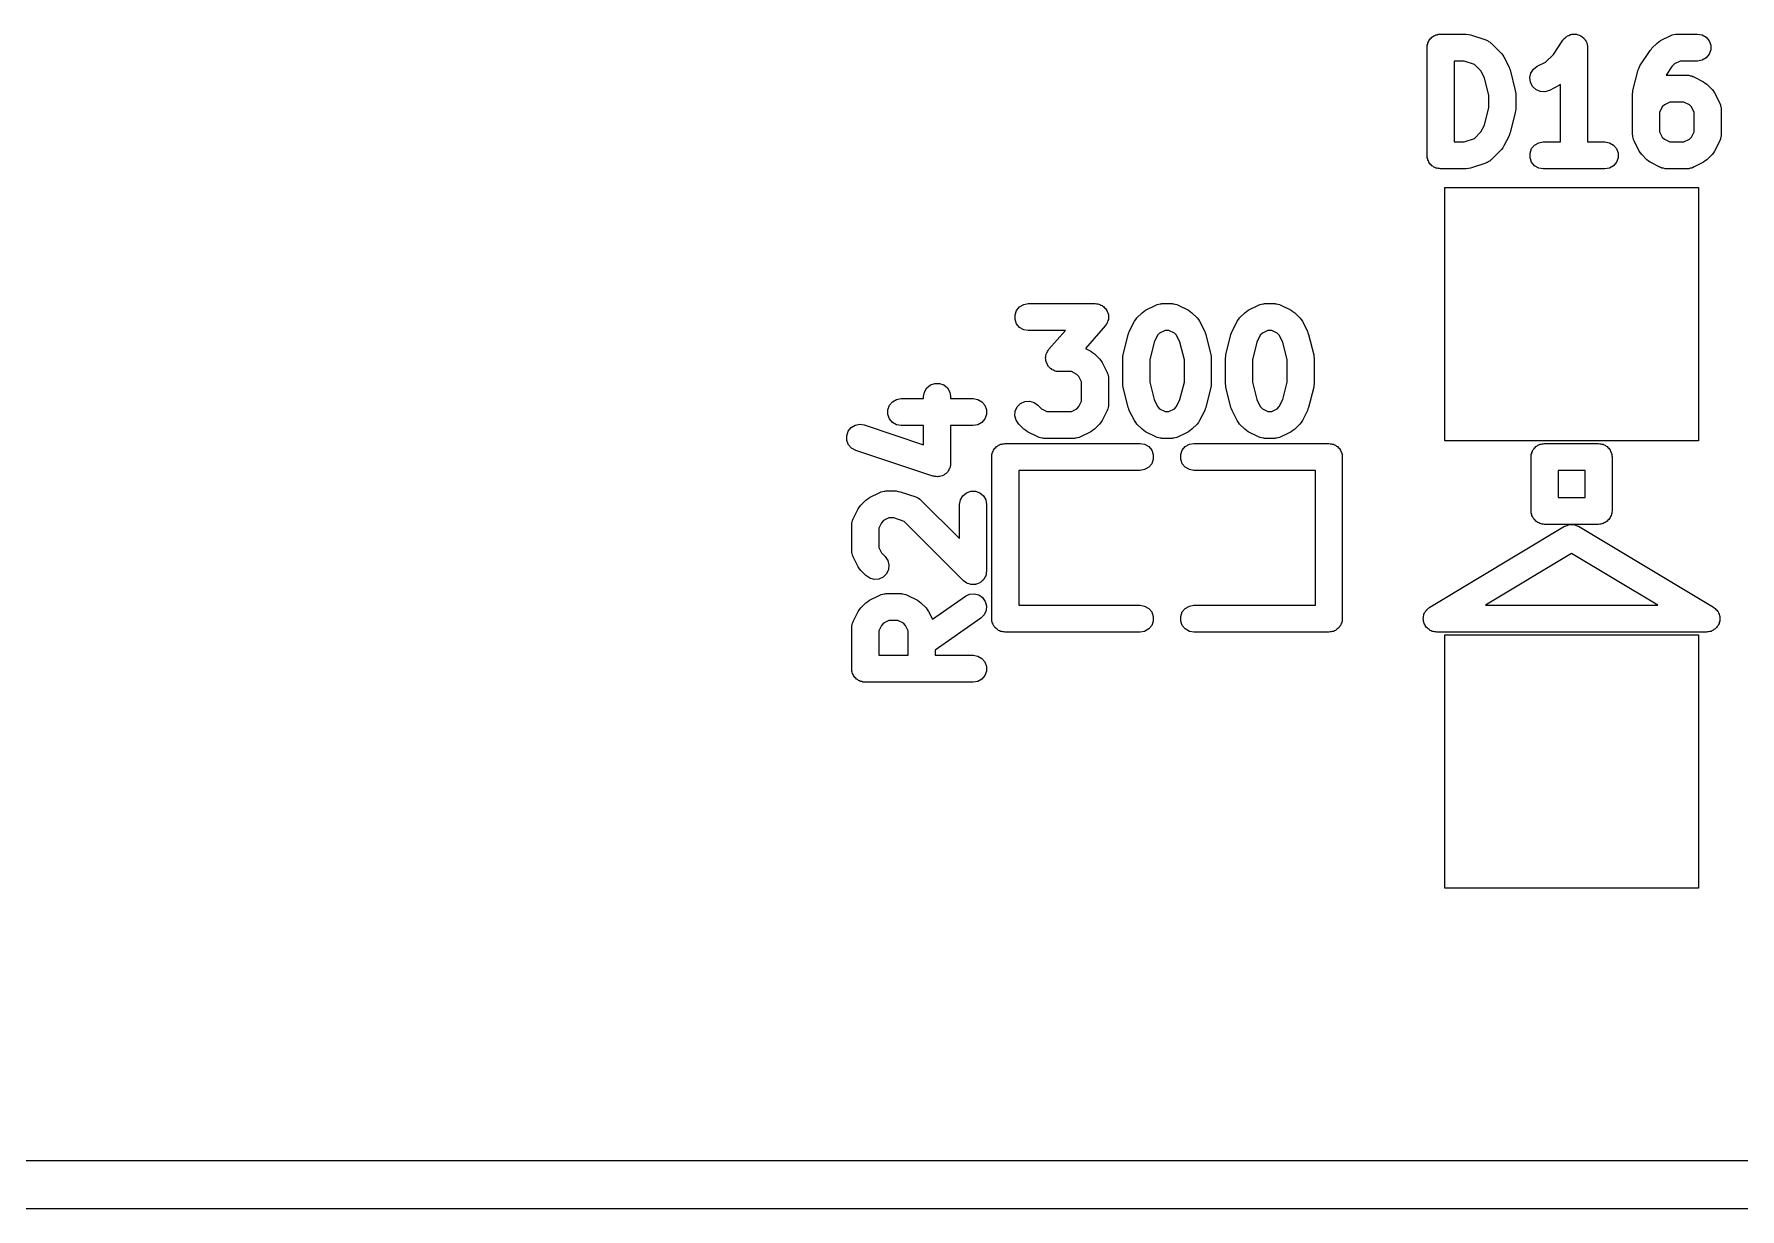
# Model space of a CAD drawing. Extents: x 25.3 to 49.5, y -85.5 to -24.8.
# Drawn here: x 33.32 to 41.35, y -84.95 to -79.41 of the extents above; entities that cross this region are included whole.
import ezdxf

# ---------------------------------------------------------------- set-up
doc = ezdxf.new("R2010")
doc.units = 0
doc.header["$MEASUREMENT"] = 0
doc.layers.add('BLACK', color=7, linetype='CONTINUOUS')

msp = doc.modelspace()

# ---------------------------------------------------------------- linework, layer by layer
at = {"layer": 'Black'}
for p, q in [((39.8891, -79.4418), (39.8919, -79.437)), ((39.8919, -79.437), (39.8962, -79.4334)), ((39.8962, -79.4334), (39.8997, -79.4292)), ((39.8997, -79.4292), (39.9045, -79.4264)), ((39.9045, -79.4264), (39.9088, -79.4228)), ((39.9088, -79.4228), (39.914, -79.4209)), ((39.914, -79.4209), (39.9188, -79.4181)), ((39.9188, -79.4181), (39.9243, -79.4172)), ((39.9243, -79.4172), (39.9295, -79.4153)), ((39.9295, -79.4153), (39.9351, -79.4153)), ((39.9351, -79.4153), (39.9405, -79.4143)), ((39.9405, -79.4143), (40.0615, -79.4143)), ((40.0615, -79.4143), (40.0715, -79.4161)), ((40.0715, -79.4161), (40.0816, -79.4176)), ((40.0816, -79.4176), (40.1541, -79.4418)), ((40.5191, -79.44), (40.5209, -79.437)), ((40.5209, -79.437), (40.5267, -79.4321)), ((40.5267, -79.4321), (40.5319, -79.4266)), ((40.5319, -79.4266), (40.535, -79.4251)), ((40.535, -79.4251), (40.5377, -79.4228)), ((40.5377, -79.4228), (40.5449, -79.4202)), ((40.5449, -79.4202), (40.5517, -79.4169)), ((40.5517, -79.4169), (40.5552, -79.4165)), ((40.5552, -79.4165), (40.5585, -79.4153)), ((40.5585, -79.4153), (40.566, -79.4153)), ((40.566, -79.4153), (40.5736, -79.4144)), ((40.5736, -79.4144), (40.577, -79.4153)), ((40.577, -79.4153), (40.5805, -79.4153)), ((40.5805, -79.4153), (40.5876, -79.4179)), ((40.5876, -79.4179), (40.595, -79.4197)), ((40.595, -79.4197), (40.5979, -79.4216)), ((40.5979, -79.4216), (40.6012, -79.4228)), ((40.6012, -79.4228), (40.6071, -79.4277)), ((40.6071, -79.4277), (40.6134, -79.4319)), ((40.6134, -79.4319), (40.6154, -79.4347)), ((40.6154, -79.4347), (40.6181, -79.437)), ((40.6181, -79.437), (40.6219, -79.4436)), ((40.9765, -79.4452), (41.0249, -79.421)), ((41.0249, -79.421), (41.0284, -79.42)), ((41.0284, -79.42), (41.0316, -79.4181)), ((41.0316, -79.4181), (41.0389, -79.4168)), ((41.0389, -79.4168), (41.046, -79.4147)), ((41.046, -79.4147), (41.0497, -79.4149)), ((41.0497, -79.4149), (41.0533, -79.4143)), ((41.0533, -79.4143), (41.1501, -79.4143)), ((41.1501, -79.4143), (41.1718, -79.4181)), ((41.1718, -79.4181), (41.1909, -79.4292)), ((41.1909, -79.4292), (41.2051, -79.4461)), ((39.877, -79.4778), (39.878, -79.4723)), ((39.877, -79.9858), (39.877, -79.4778)), ((39.878, -79.4668), (39.8799, -79.4616)), ((39.878, -79.4723), (39.878, -79.4668)), ((39.8799, -79.4616), (39.8809, -79.4561)), ((39.8809, -79.4561), (39.8836, -79.4513)), ((39.8836, -79.4513), (39.8855, -79.4461)), ((39.8855, -79.4461), (39.8891, -79.4418)), ((40.1541, -79.4418), (40.1574, -79.4435)), ((40.1574, -79.4435), (40.1609, -79.4445)), ((40.1609, -79.4445), (40.167, -79.4487)), ((40.167, -79.4487), (40.1735, -79.4523)), ((40.1735, -79.4523), (40.176, -79.455)), ((40.176, -79.455), (40.179, -79.4571)), ((40.179, -79.4571), (40.2273, -79.5055)), ((40.2273, -79.5055), (40.2332, -79.5138)), ((40.2332, -79.5138), (40.2392, -79.522)), ((40.4351, -79.5466), (40.4718, -79.5099)), ((40.4718, -79.5099), (40.5167, -79.4426)), ((40.5167, -79.4426), (40.5191, -79.44)), ((40.6219, -79.4436), (40.6264, -79.4497)), ((40.6264, -79.4497), (40.6274, -79.453)), ((40.6274, -79.453), (40.6292, -79.4561)), ((40.6292, -79.4561), (40.6305, -79.4635)), ((40.6305, -79.4635), (40.6326, -79.4708)), ((40.6326, -79.4708), (40.6324, -79.4743)), ((40.6324, -79.4743), (40.633, -79.4778)), ((40.633, -79.4778), (40.633, -79.9223)), ((40.8795, -79.5635), (40.9279, -79.491)), ((40.9279, -79.491), (40.9322, -79.4864)), ((40.9322, -79.4864), (40.9358, -79.4813)), ((40.9358, -79.4813), (40.96, -79.4571)), ((40.96, -79.4571), (40.9684, -79.4513)), ((40.9684, -79.4513), (40.9765, -79.4452)), ((41.2051, -79.5096), (41.1909, -79.5265)), ((41.2051, -79.4461), (41.2126, -79.4668)), ((41.2126, -79.4888), (41.2051, -79.5096)), ((41.2126, -79.4668), (41.2126, -79.4888)), ((40.0512, -79.5413), (40.004, -79.5413)), ((40.004, -79.5413), (40.004, -79.9223)), ((40.0998, -79.5575), (40.0512, -79.5413)), ((40.1303, -79.588), (40.0998, -79.5575)), ((40.1467, -79.6209), (40.1303, -79.588)), ((40.2392, -79.522), (40.2634, -79.5704)), ((40.2634, -79.5704), (40.2654, -79.577)), ((40.2654, -79.577), (40.2682, -79.5834)), ((40.2682, -79.5834), (40.2924, -79.6801)), ((40.361, -79.6191), (40.3661, -79.5977)), ((40.3661, -79.5977), (40.3782, -79.5793)), ((40.3782, -79.5793), (40.396, -79.5662)), ((40.396, -79.5662), (40.4351, -79.5466)), ((40.8466, -79.6801), (40.8707, -79.5834)), ((40.8707, -79.5834), (40.8752, -79.5734)), ((40.8752, -79.5734), (40.8795, -79.5635)), ((41.0301, -79.5666), (41.0023, -79.6083)), ((41.0425, -79.5542), (41.0301, -79.5666)), ((41.0683, -79.5413), (41.0425, -79.5542)), ((41.1501, -79.5413), (41.0683, -79.5413)), ((41.1718, -79.5375), (41.1501, -79.5413)), ((41.1909, -79.5265), (41.1718, -79.5375)), ((40.1673, -79.7033), (40.1467, -79.6209)), ((40.3635, -79.6411), (40.361, -79.6191)), ((40.3733, -79.6608), (40.3635, -79.6411)), ((40.3894, -79.6759), (40.3733, -79.6608)), ((40.4096, -79.6847), (40.3894, -79.6759)), ((40.5011, -79.6556), (40.4527, -79.6797)), ((40.506, -79.6519), (40.5011, -79.6556)), ((40.506, -79.9223), (40.506, -79.6519)), ((41.0023, -79.6083), (41.0049, -79.6078)), ((41.0049, -79.6078), (41.1017, -79.6078)), ((41.1017, -79.6078), (41.1053, -79.6085)), ((41.1053, -79.6085), (41.1089, -79.6082)), ((41.1089, -79.6082), (41.1161, -79.6104)), ((41.1161, -79.6104), (41.1234, -79.6117)), ((41.1234, -79.6117), (41.1266, -79.6135)), ((41.1266, -79.6135), (41.1301, -79.6145)), ((41.1301, -79.6145), (41.1785, -79.6387)), ((41.1785, -79.6387), (41.1866, -79.6448)), ((41.1866, -79.6448), (41.195, -79.6506)), ((41.195, -79.6506), (41.2192, -79.6748)), ((41.2192, -79.6748), (41.225, -79.6831)), ((40.1673, -79.7603), (40.1673, -79.7033)), ((40.2924, -79.6801), (40.293, -79.6879)), ((40.293, -79.6879), (40.2943, -79.6955)), ((40.2943, -79.6955), (40.2943, -79.7681)), ((40.4316, -79.686), (40.4096, -79.6847)), ((40.4527, -79.6797), (40.4316, -79.686)), ((40.8447, -79.6955), (40.846, -79.6879)), ((40.8447, -79.889), (40.8447, -79.6955)), ((40.846, -79.6879), (40.8466, -79.6801)), ((40.9845, -79.7573), (40.9717, -79.7831)), ((40.9942, -79.7477), (40.9845, -79.7573)), ((41.0199, -79.7348), (40.9942, -79.7477)), ((41.0867, -79.7348), (41.0199, -79.7348)), ((41.1125, -79.7477), (41.0867, -79.7348)), ((41.1221, -79.7573), (41.1125, -79.7477)), ((41.1349, -79.7831), (41.1221, -79.7573)), ((41.225, -79.6831), (41.2311, -79.6913)), ((41.2311, -79.6913), (41.2552, -79.7397)), ((41.2552, -79.7397), (41.2563, -79.7432)), ((41.2563, -79.7432), (41.2581, -79.7464)), ((41.2581, -79.7464), (41.2594, -79.7537)), ((41.2594, -79.7537), (41.2615, -79.7608)), ((40.1467, -79.8427), (40.1673, -79.7603)), ((40.2924, -79.7835), (40.2682, -79.8803)), ((40.293, -79.7757), (40.2924, -79.7835)), ((40.2943, -79.7681), (40.293, -79.7757)), ((40.9717, -79.7831), (40.9717, -79.8741)), ((41.1349, -79.8741), (41.1349, -79.7831)), ((41.2615, -79.7608), (41.2613, -79.7645)), ((41.2613, -79.7645), (41.2619, -79.7681)), ((41.2619, -79.7681), (41.2619, -79.889)), ((40.0512, -79.9223), (40.0998, -79.9061)), ((40.0998, -79.9061), (40.1303, -79.8756)), ((40.1303, -79.8756), (40.1467, -79.8427)), ((40.2634, -79.8933), (40.2392, -79.9416)), ((40.2654, -79.8866), (40.2634, -79.8933)), ((40.2682, -79.8803), (40.2654, -79.8866)), ((40.8453, -79.8927), (40.8447, -79.889)), ((40.8451, -79.8963), (40.8453, -79.8927)), ((40.8472, -79.9034), (40.8451, -79.8963)), ((40.8485, -79.9108), (40.8472, -79.9034)), ((40.8503, -79.9139), (40.8485, -79.9108)), ((40.8514, -79.9174), (40.8503, -79.9139)), ((40.8756, -79.9658), (40.8514, -79.9174)), ((40.9717, -79.8741), (40.9845, -79.8998)), ((40.9845, -79.8998), (40.9942, -79.9094)), ((40.9942, -79.9094), (41.0199, -79.9223)), ((41.0867, -79.9223), (41.1125, -79.9094)), ((41.1125, -79.9094), (41.1221, -79.8998)), ((41.1221, -79.8998), (41.1349, -79.8741)), ((41.2552, -79.9174), (41.2311, -79.9658)), ((41.2563, -79.9139), (41.2552, -79.9174)), ((41.2581, -79.9108), (41.2563, -79.9139)), ((41.2594, -79.9034), (41.2581, -79.9108)), ((41.2615, -79.8963), (41.2594, -79.9034)), ((41.2619, -79.889), (41.2613, -79.8927)), ((41.2613, -79.8927), (41.2615, -79.8963)), ((39.878, -79.9913), (39.877, -79.9858)), ((39.878, -79.9968), (39.878, -79.9913)), ((39.8799, -80.0021), (39.878, -79.9968)), ((40.004, -79.9223), (40.0512, -79.9223)), ((40.2273, -79.9581), (40.179, -80.0065)), ((40.2332, -79.9498), (40.2273, -79.9581)), ((40.2392, -79.9416), (40.2332, -79.9498)), ((40.3618, -79.9748), (40.3694, -79.9541)), ((40.3618, -79.9968), (40.3618, -79.9748)), ((40.3694, -80.0176), (40.3618, -79.9968)), ((40.3694, -79.9541), (40.3835, -79.9372)), ((40.3835, -79.9372), (40.4026, -79.9261)), ((40.4026, -79.9261), (40.4244, -79.9223)), ((40.4244, -79.9223), (40.506, -79.9223)), ((40.633, -79.9223), (40.7146, -79.9223)), ((40.7146, -79.9223), (40.7364, -79.9261)), ((40.7364, -79.9261), (40.7555, -79.9372)), ((40.7555, -79.9372), (40.7696, -79.9541)), ((40.7696, -79.9541), (40.7772, -79.9748)), ((40.7772, -79.9968), (40.7696, -80.0176)), ((40.7772, -79.9748), (40.7772, -79.9968)), ((40.8816, -79.974), (40.8756, -79.9658)), ((40.8875, -79.9823), (40.8816, -79.974)), ((40.9116, -80.0065), (40.8875, -79.9823)), ((41.0199, -79.9223), (41.0867, -79.9223)), ((41.2192, -79.9823), (41.195, -80.0065)), ((41.225, -79.974), (41.2192, -79.9823)), ((41.2311, -79.9658), (41.225, -79.974)), ((39.8809, -80.0075), (39.8799, -80.0021)), ((39.8836, -80.0123), (39.8809, -80.0075)), ((39.8855, -80.0176), (39.8836, -80.0123)), ((39.8891, -80.0218), (39.8855, -80.0176)), ((39.8919, -80.0266), (39.8891, -80.0218)), ((39.8962, -80.0302), (39.8919, -80.0266)), ((39.8997, -80.0345), (39.8962, -80.0302)), ((39.9045, -80.0372), (39.8997, -80.0345)), ((39.9088, -80.0408), (39.9045, -80.0372)), ((39.914, -80.0427), (39.9088, -80.0408)), ((39.9188, -80.0455), (39.914, -80.0427)), ((39.9243, -80.0464), (39.9188, -80.0455)), ((39.9295, -80.0483), (39.9243, -80.0464)), ((39.9351, -80.0483), (39.9295, -80.0483)), ((39.9405, -80.0493), (39.9351, -80.0483)), ((40.0615, -80.0493), (39.9405, -80.0493)), ((40.0715, -80.0475), (40.0615, -80.0493)), ((40.0816, -80.0461), (40.0715, -80.0475)), ((40.1541, -80.0219), (40.0816, -80.0461)), ((40.1574, -80.0201), (40.1541, -80.0219)), ((40.1609, -80.0192), (40.1574, -80.0201)), ((40.167, -80.0149), (40.1609, -80.0192)), ((40.1673, -80.0147), (40.167, -80.0149)), ((40.1735, -80.0114), (40.1673, -80.0147)), ((40.176, -80.0086), (40.1735, -80.0114)), ((40.179, -80.0065), (40.176, -80.0086)), ((40.3835, -80.0345), (40.3694, -80.0176)), ((40.4026, -80.0455), (40.3835, -80.0345)), ((40.4244, -80.0493), (40.4026, -80.0455)), ((40.7146, -80.0493), (40.4244, -80.0493)), ((40.7364, -80.0455), (40.7146, -80.0493)), ((40.7555, -80.0345), (40.7364, -80.0455)), ((40.7696, -80.0176), (40.7555, -80.0345)), ((40.92, -80.0124), (40.9116, -80.0065)), ((40.9281, -80.0184), (40.92, -80.0124)), ((40.9765, -80.0426), (40.9281, -80.0184)), ((40.98, -80.0436), (40.9765, -80.0426)), ((40.9832, -80.0455), (40.98, -80.0436)), ((40.9905, -80.0468), (40.9832, -80.0455)), ((40.9977, -80.0489), (40.9905, -80.0468)), ((41.0013, -80.0487), (40.9977, -80.0489)), ((41.0049, -80.0493), (41.0013, -80.0487)), ((41.1017, -80.0493), (41.0049, -80.0493)), ((41.1053, -80.0487), (41.1017, -80.0493)), ((41.1089, -80.0489), (41.1053, -80.0487)), ((41.1161, -80.0468), (41.1089, -80.0489)), ((41.1234, -80.0455), (41.1161, -80.0468)), ((41.1266, -80.0436), (41.1234, -80.0455)), ((41.1301, -80.0426), (41.1266, -80.0436)), ((41.1349, -80.0402), (41.1301, -80.0426)), ((41.1785, -80.0184), (41.1349, -80.0402)), ((41.1866, -80.0123), (41.1785, -80.0184)), ((41.195, -80.0065), (41.1866, -80.0123)), ((39.9605, -81.3308), (39.9605, -80.137)), ((39.9605, -80.137), (41.1543, -80.137)), ((41.1543, -80.137), (41.1543, -81.3308)), ((37.9367, -80.7368), (37.9443, -80.7161)), ((37.9443, -80.7161), (37.9584, -80.6992)), ((37.9584, -80.6992), (37.9775, -80.6881)), ((37.9775, -80.6881), (37.9993, -80.6843)), ((37.9993, -80.6843), (38.3137, -80.6843)), ((38.3137, -80.6843), (38.3198, -80.6854)), ((38.3198, -80.6854), (38.3261, -80.6855)), ((38.3261, -80.6855), (38.3306, -80.6873)), ((38.3306, -80.6873), (38.3355, -80.6881)), ((38.3355, -80.6881), (38.3408, -80.6912)), ((38.3408, -80.6912), (38.3466, -80.6935)), ((38.3466, -80.6935), (38.3503, -80.6967)), ((38.3503, -80.6967), (38.3545, -80.6992)), ((38.3545, -80.6992), (38.3585, -80.7039)), ((38.3585, -80.7039), (38.3632, -80.708)), ((38.3632, -80.708), (38.3656, -80.7123)), ((38.3656, -80.7123), (38.3687, -80.7161)), ((38.3687, -80.7161), (38.3708, -80.7219)), ((38.3708, -80.7219), (38.3738, -80.7273)), ((38.5349, -80.7271), (38.5433, -80.7213)), ((38.5433, -80.7213), (38.5514, -80.7152)), ((38.5514, -80.7152), (38.5998, -80.691)), ((38.5998, -80.691), (38.6033, -80.69)), ((38.6033, -80.69), (38.6065, -80.6881)), ((38.6065, -80.6881), (38.6138, -80.6868)), ((38.6138, -80.6868), (38.6209, -80.6847)), ((38.6209, -80.6847), (38.6246, -80.6849)), ((38.6246, -80.6849), (38.6282, -80.6843)), ((38.6282, -80.6843), (38.6766, -80.6843)), ((38.6766, -80.6843), (38.6802, -80.6849)), ((38.6802, -80.6849), (38.6838, -80.6847)), ((38.6838, -80.6847), (38.691, -80.6868)), ((38.691, -80.6868), (38.6983, -80.6881)), ((38.6983, -80.6881), (38.7015, -80.69)), ((38.7015, -80.69), (38.705, -80.691)), ((38.705, -80.691), (38.7534, -80.7152)), ((38.7534, -80.7152), (38.7615, -80.7213)), ((38.7615, -80.7213), (38.7699, -80.7271)), ((39.0187, -80.7271), (39.0271, -80.7213)), ((39.0271, -80.7213), (39.0352, -80.7152)), ((39.0352, -80.7152), (39.0836, -80.691)), ((39.0836, -80.691), (39.0871, -80.69)), ((39.0871, -80.69), (39.0903, -80.6881)), ((39.0903, -80.6881), (39.0976, -80.6868)), ((39.0976, -80.6868), (39.1048, -80.6847)), ((39.1048, -80.6847), (39.1084, -80.6849)), ((39.1084, -80.6849), (39.112, -80.6843)), ((39.112, -80.6843), (39.1604, -80.6843)), ((39.1604, -80.6843), (39.164, -80.6849)), ((39.164, -80.6849), (39.1677, -80.6847)), ((39.1677, -80.6847), (39.1748, -80.6868)), ((39.1748, -80.6868), (39.1821, -80.6881)), ((39.1821, -80.6881), (39.1853, -80.69)), ((39.1853, -80.69), (39.1888, -80.691)), ((39.1888, -80.691), (39.2372, -80.7152)), ((39.2372, -80.7152), (39.2453, -80.7213)), ((39.2453, -80.7213), (39.2537, -80.7271)), ((37.9367, -80.7588), (37.9367, -80.7368)), ((37.9443, -80.7796), (37.9367, -80.7588)), ((37.9584, -80.7965), (37.9443, -80.7796)), ((37.9775, -80.8075), (37.9584, -80.7965)), ((38.3615, -80.7896), (38.2684, -80.8961)), ((38.3647, -80.7843), (38.3615, -80.7896)), ((38.3687, -80.7796), (38.3647, -80.7843)), ((38.3704, -80.7749), (38.3687, -80.7796)), ((38.3729, -80.7708), (38.3704, -80.7749)), ((38.3741, -80.7647), (38.3729, -80.7708)), ((38.3738, -80.7273), (38.3746, -80.7322)), ((38.3763, -80.7588), (38.3741, -80.7647)), ((38.3746, -80.7322), (38.3763, -80.7368)), ((38.3763, -80.7368), (38.3763, -80.743)), ((38.3763, -80.743), (38.3772, -80.7491)), ((38.3772, -80.7491), (38.3763, -80.7539)), ((38.3763, -80.7539), (38.3763, -80.7588)), ((38.4747, -80.8162), (38.4988, -80.7678)), ((38.4988, -80.7678), (38.5049, -80.7596)), ((38.5049, -80.7596), (38.5107, -80.7513)), ((38.5107, -80.7513), (38.5349, -80.7271)), ((38.7699, -80.7271), (38.7941, -80.7513)), ((38.7941, -80.7513), (38.7999, -80.7596)), ((38.7999, -80.7596), (38.806, -80.7678)), ((38.806, -80.7678), (38.8301, -80.8162)), ((38.9585, -80.8162), (38.9827, -80.7678)), ((38.9827, -80.7678), (38.9887, -80.7596)), ((38.9887, -80.7596), (38.9945, -80.7513)), ((38.9945, -80.7513), (39.0187, -80.7271)), ((39.2537, -80.7271), (39.2779, -80.7513)), ((39.2779, -80.7513), (39.2837, -80.7596)), ((39.2837, -80.7596), (39.2898, -80.7678)), ((39.2898, -80.7678), (39.314, -80.8162)), ((37.9993, -80.8113), (37.9775, -80.8075)), ((38.1738, -80.8113), (37.9993, -80.8113)), ((38.0966, -80.8995), (38.1738, -80.8113)), ((38.4457, -80.9259), (38.4698, -80.8292)), ((38.4698, -80.8292), (38.4727, -80.8228)), ((38.4727, -80.8228), (38.4747, -80.8162)), ((38.5914, -80.8667), (38.5708, -80.9491)), ((38.6078, -80.8338), (38.5914, -80.8667)), ((38.6174, -80.8242), (38.6078, -80.8338)), ((38.6432, -80.8113), (38.6174, -80.8242)), ((38.6616, -80.8113), (38.6432, -80.8113)), ((38.6874, -80.8242), (38.6616, -80.8113)), ((38.697, -80.8338), (38.6874, -80.8242)), ((38.7134, -80.8667), (38.697, -80.8338)), ((38.734, -80.9492), (38.7134, -80.8667)), ((38.8301, -80.8162), (38.8321, -80.8228)), ((38.8321, -80.8228), (38.835, -80.8292)), ((38.835, -80.8292), (38.8591, -80.9259)), ((38.9295, -80.9259), (38.9537, -80.8292)), ((38.9537, -80.8292), (38.9565, -80.8228)), ((38.9565, -80.8228), (38.9585, -80.8162)), ((39.0752, -80.8667), (39.0546, -80.9491)), ((39.0916, -80.8338), (39.0752, -80.8667)), ((39.1013, -80.8242), (39.0916, -80.8338)), ((39.127, -80.8113), (39.1013, -80.8242)), ((39.1454, -80.8113), (39.127, -80.8113)), ((39.1712, -80.8242), (39.1454, -80.8113)), ((39.1808, -80.8338), (39.1712, -80.8242)), ((39.1972, -80.8667), (39.1808, -80.8338)), ((39.2179, -80.9492), (39.1972, -80.8667)), ((39.314, -80.8162), (39.3159, -80.8228)), ((39.3159, -80.8228), (39.3188, -80.8292)), ((39.3188, -80.8292), (39.343, -80.9259)), ((38.0809, -80.94), (38.0819, -80.9352)), ((38.0819, -80.9462), (38.0809, -80.94)), ((38.0819, -80.9303), (38.084, -80.9245)), ((38.0819, -80.9352), (38.0819, -80.9303)), ((38.0819, -80.9524), (38.0819, -80.9462)), ((38.0835, -80.957), (38.0819, -80.9524)), ((38.0843, -80.9618), (38.0835, -80.957)), ((38.084, -80.9245), (38.0852, -80.9184)), ((38.0873, -80.9673), (38.0843, -80.9618)), ((38.0852, -80.9184), (38.0877, -80.9142)), ((38.0877, -80.9142), (38.0894, -80.9096)), ((38.0894, -80.9096), (38.0934, -80.9048)), ((38.0934, -80.9048), (38.0966, -80.8995)), ((38.2684, -80.8961), (38.2938, -80.9087)), ((38.2938, -80.9087), (38.3019, -80.9148)), ((38.3019, -80.9148), (38.3103, -80.9206)), ((38.3103, -80.9206), (38.3344, -80.9448)), ((38.3344, -80.9448), (38.3403, -80.9531)), ((38.3403, -80.9531), (38.3463, -80.9613)), ((38.3463, -80.9613), (38.3705, -81.0097)), ((38.4438, -80.9413), (38.4451, -80.9337)), ((38.4438, -81.0623), (38.4438, -80.9413)), ((38.4451, -80.9337), (38.4457, -80.9259)), ((38.5708, -80.9491), (38.5708, -81.0545)), ((38.734, -81.0545), (38.734, -80.9492)), ((38.8591, -80.9259), (38.8597, -80.9337)), ((38.8597, -80.9337), (38.861, -80.9413)), ((38.861, -80.9413), (38.861, -81.0623)), ((38.9276, -80.9413), (38.9289, -80.9337)), ((38.9276, -81.0623), (38.9276, -80.9413)), ((38.9289, -80.9337), (38.9295, -80.9259)), ((39.0546, -80.9491), (39.0546, -81.0545)), ((39.2179, -81.0545), (39.2179, -80.9492)), ((39.343, -80.9259), (39.3435, -80.9337)), ((39.3435, -80.9337), (39.3449, -80.9413)), ((39.3449, -80.9413), (39.3449, -81.0623)), ((38.0894, -80.9731), (38.0873, -80.9673)), ((38.0926, -80.9768), (38.0894, -80.9731)), ((38.0949, -80.9811), (38.0926, -80.9768)), ((38.0996, -80.9852), (38.0949, -80.9811)), ((38.1036, -80.99), (38.0996, -80.9852)), ((38.1078, -80.9924), (38.1036, -80.99)), ((38.1115, -80.9957), (38.1078, -80.9924)), ((38.1173, -80.9979), (38.1115, -80.9957)), ((38.1227, -81.001), (38.1173, -80.9979)), ((38.1275, -81.0019), (38.1227, -81.001)), ((38.1321, -81.0036), (38.1275, -81.0019)), ((38.1383, -81.0038), (38.1321, -81.0036)), ((38.1444, -81.0048), (38.1383, -81.0038)), ((38.202, -81.0048), (38.1444, -81.0048)), ((38.2277, -81.0177), (38.202, -81.0048)), ((38.2374, -81.0273), (38.2277, -81.0177)), ((38.2502, -81.0531), (38.2374, -81.0273)), ((38.3705, -81.0097), (38.3716, -81.0132)), ((38.3716, -81.0132), (38.3734, -81.0164)), ((38.3734, -81.0164), (38.3747, -81.0237)), ((38.3747, -81.0237), (38.3768, -81.0308)), ((38.3768, -81.0308), (38.3766, -81.0345)), ((38.3766, -81.0345), (38.3772, -81.0381)), ((38.3772, -81.0381), (38.3772, -81.159)), ((37.5064, -81.1228), (37.5102, -81.101)), ((37.5064, -81.1318), (37.5064, -81.1228)), ((37.5102, -81.101), (37.5212, -81.0819)), ((37.5212, -81.0819), (37.5381, -81.0678)), ((37.5381, -81.0678), (37.5588, -81.0602)), ((37.5588, -81.0602), (37.5809, -81.0602)), ((37.5809, -81.0602), (37.6016, -81.0678)), ((37.6016, -81.0678), (37.6185, -81.0819)), ((37.6185, -81.0819), (37.6295, -81.101)), ((37.6295, -81.101), (37.6334, -81.1228)), ((37.6334, -81.1228), (37.6334, -81.1318)), ((38.2502, -81.1441), (38.2502, -81.0531)), ((38.4451, -81.0699), (38.4438, -81.0623)), ((38.4457, -81.0777), (38.4451, -81.0699)), ((38.4698, -81.1744), (38.4457, -81.0777)), ((38.5708, -81.0545), (38.5914, -81.1369)), ((38.7134, -81.1369), (38.734, -81.0545)), ((38.8591, -81.0777), (38.835, -81.1744)), ((38.8597, -81.0699), (38.8591, -81.0777)), ((38.861, -81.0623), (38.8597, -81.0699)), ((38.9289, -81.0699), (38.9276, -81.0623)), ((38.9295, -81.0777), (38.9289, -81.0699)), ((38.9537, -81.1744), (38.9295, -81.0777)), ((39.0546, -81.0545), (39.0752, -81.1369)), ((39.1972, -81.1369), (39.2179, -81.0545)), ((39.343, -81.0777), (39.3188, -81.1744)), ((39.3435, -81.0699), (39.343, -81.0777)), ((39.3449, -81.0623), (39.3435, -81.0699)), ((37.338, -81.1843), (37.3455, -81.1636)), ((37.338, -81.2064), (37.338, -81.1843)), ((37.3455, -81.1636), (37.3597, -81.1467)), ((37.3597, -81.1467), (37.3788, -81.1357)), ((37.3788, -81.1357), (37.4005, -81.1318)), ((37.4005, -81.1318), (37.5064, -81.1318)), ((37.6334, -81.1318), (37.7392, -81.1318)), ((37.7392, -81.1318), (37.7609, -81.1357)), ((37.7609, -81.1357), (37.78, -81.1467)), ((37.78, -81.1467), (37.7942, -81.1636)), ((37.7942, -81.1636), (37.8017, -81.1843)), ((37.8017, -81.1843), (37.8017, -81.2064)), ((37.936, -81.213), (37.9379, -81.191)), ((37.9379, -81.191), (37.9472, -81.171)), ((37.9472, -81.171), (37.9628, -81.1554)), ((37.9628, -81.1554), (37.9828, -81.1461)), ((37.9828, -81.1461), (38.0048, -81.1442)), ((38.0048, -81.1442), (38.0261, -81.1499)), ((38.0261, -81.1499), (38.0442, -81.1625)), ((38.0442, -81.1625), (38.0611, -81.1794)), ((38.0611, -81.1794), (38.0868, -81.1923)), ((38.0868, -81.1923), (38.202, -81.1923)), ((38.202, -81.1923), (38.2277, -81.1794)), ((38.2277, -81.1794), (38.2374, -81.1698)), ((38.2374, -81.1698), (38.2502, -81.1441)), ((38.3705, -81.1874), (38.3463, -81.2358)), ((38.3716, -81.1839), (38.3705, -81.1874)), ((38.3734, -81.1808), (38.3716, -81.1839)), ((38.3747, -81.1734), (38.3734, -81.1808)), ((38.3768, -81.1663), (38.3747, -81.1734)), ((38.3772, -81.159), (38.3766, -81.1627)), ((38.3766, -81.1627), (38.3768, -81.1663)), ((38.4727, -81.1808), (38.4698, -81.1744)), ((38.4747, -81.1874), (38.4727, -81.1808)), ((38.4988, -81.2358), (38.4747, -81.1874)), ((38.5914, -81.1369), (38.6078, -81.1698)), ((38.6078, -81.1698), (38.6174, -81.1794)), ((38.6174, -81.1794), (38.6432, -81.1923)), ((38.6432, -81.1923), (38.6616, -81.1923)), ((38.6616, -81.1923), (38.6874, -81.1794)), ((38.6874, -81.1794), (38.697, -81.1698)), ((38.697, -81.1698), (38.7134, -81.1369)), ((38.8301, -81.1874), (38.806, -81.2358)), ((38.8321, -81.1808), (38.8301, -81.1874)), ((38.835, -81.1744), (38.8321, -81.1808)), ((38.9565, -81.1808), (38.9537, -81.1744)), ((38.9585, -81.1874), (38.9565, -81.1808)), ((38.9827, -81.2358), (38.9585, -81.1874)), ((39.0752, -81.1369), (39.0916, -81.1698)), ((39.0916, -81.1698), (39.1013, -81.1794)), ((39.1013, -81.1794), (39.127, -81.1923)), ((39.127, -81.1923), (39.1454, -81.1923)), ((39.1454, -81.1923), (39.1712, -81.1794)), ((39.1712, -81.1794), (39.1808, -81.1698)), ((39.1808, -81.1698), (39.1972, -81.1369)), ((39.314, -81.1874), (39.2898, -81.2358)), ((39.3159, -81.1808), (39.314, -81.1874)), ((39.3188, -81.1744), (39.3159, -81.1808)), ((37.1512, -81.2861), (37.1649, -81.2688)), ((37.1649, -81.2688), (37.1837, -81.2572)), ((37.1837, -81.2572), (37.2053, -81.2528)), ((37.2053, -81.2528), (37.2271, -81.256)), ((37.2271, -81.256), (37.5064, -81.3491)), ((37.3455, -81.2271), (37.338, -81.2064)), ((37.3597, -81.244), (37.3455, -81.2271)), ((37.3788, -81.255), (37.3597, -81.244)), ((37.4005, -81.2588), (37.3788, -81.255)), ((37.5064, -81.2588), (37.4005, -81.2588)), ((37.5064, -81.3491), (37.5064, -81.2588)), ((37.7392, -81.2588), (37.6334, -81.2588)), ((37.6334, -81.2588), (37.6334, -81.4372)), ((37.7609, -81.255), (37.7392, -81.2588)), ((37.78, -81.244), (37.7609, -81.255)), ((37.7942, -81.2271), (37.78, -81.244)), ((37.8017, -81.2064), (37.7942, -81.2271)), ((37.9417, -81.2343), (37.936, -81.213)), ((37.9544, -81.2523), (37.9417, -81.2343)), ((37.9785, -81.2765), (37.9544, -81.2523)), ((37.9869, -81.2824), (37.9785, -81.2765)), ((37.995, -81.2884), (37.9869, -81.2824)), ((38.3019, -81.2823), (38.2938, -81.2884)), ((38.3103, -81.2765), (38.3019, -81.2823)), ((38.3344, -81.2523), (38.3103, -81.2765)), ((38.3403, -81.244), (38.3344, -81.2523)), ((38.3463, -81.2358), (38.3403, -81.244)), ((38.5049, -81.244), (38.4988, -81.2358)), ((38.5107, -81.2523), (38.5049, -81.244)), ((38.5349, -81.2765), (38.5107, -81.2523)), ((38.5432, -81.2823), (38.5349, -81.2765)), ((38.5514, -81.2884), (38.5432, -81.2823)), ((38.7615, -81.2824), (38.7534, -81.2884)), ((38.7699, -81.2765), (38.7615, -81.2824)), ((38.7941, -81.2523), (38.7699, -81.2765)), ((38.7999, -81.244), (38.7941, -81.2523)), ((38.806, -81.2358), (38.7999, -81.244)), ((38.9887, -81.244), (38.9827, -81.2358)), ((38.9945, -81.2523), (38.9887, -81.244)), ((39.0187, -81.2765), (38.9945, -81.2523)), ((39.027, -81.2823), (39.0187, -81.2765)), ((39.0352, -81.2884), (39.027, -81.2823)), ((39.2454, -81.2824), (39.2372, -81.2884)), ((39.2537, -81.2765), (39.2454, -81.2824)), ((39.2779, -81.2523), (39.2537, -81.2765)), ((39.2837, -81.244), (39.2779, -81.2523)), ((39.2898, -81.2358), (39.2837, -81.244)), ((37.1442, -81.307), (37.1512, -81.2861)), ((37.1448, -81.329), (37.1442, -81.307)), ((37.1529, -81.3495), (37.1448, -81.329)), ((37.1675, -81.366), (37.1529, -81.3495)), ((37.8418, -81.3662), (37.846, -81.3626)), ((37.846, -81.3626), (37.8496, -81.3584)), ((37.8496, -81.3584), (37.8544, -81.3556)), ((37.8544, -81.3556), (37.8586, -81.352)), ((37.8586, -81.352), (37.8639, -81.3501)), ((37.8639, -81.3501), (37.8687, -81.3473)), ((37.8687, -81.3473), (37.8742, -81.3464)), ((37.8742, -81.3464), (37.8794, -81.3445)), ((37.8794, -81.3445), (37.8849, -81.3445)), ((37.8849, -81.3445), (37.8904, -81.3435)), ((37.8904, -81.3435), (38.5254, -81.3435)), ((38.0434, -81.3126), (37.995, -81.2884)), ((38.0469, -81.3136), (38.0434, -81.3126)), ((38.0501, -81.3155), (38.0469, -81.3136)), ((38.0574, -81.3168), (38.0501, -81.3155)), ((38.0646, -81.3189), (38.0574, -81.3168)), ((38.0682, -81.3187), (38.0646, -81.3189)), ((38.0718, -81.3193), (38.0682, -81.3187)), ((38.217, -81.3193), (38.0718, -81.3193)), ((38.2206, -81.3187), (38.217, -81.3193)), ((38.2242, -81.3189), (38.2206, -81.3187)), ((38.2314, -81.3168), (38.2242, -81.3189)), ((38.2387, -81.3155), (38.2314, -81.3168)), ((38.2419, -81.3136), (38.2387, -81.3155)), ((38.2454, -81.3126), (38.2419, -81.3136)), ((38.2938, -81.2884), (38.2454, -81.3126)), ((38.5254, -81.3435), (38.5471, -81.3473)), ((38.5471, -81.3473), (38.5662, -81.3584)), ((38.5998, -81.3126), (38.5514, -81.2884)), ((38.5662, -81.3584), (38.5804, -81.3752)), ((38.6033, -81.3136), (38.5998, -81.3126)), ((38.6065, -81.3155), (38.6033, -81.3136)), ((38.6138, -81.3168), (38.6065, -81.3155)), ((38.6209, -81.3189), (38.6138, -81.3168)), ((38.6246, -81.3187), (38.6209, -81.3189)), ((38.6282, -81.3193), (38.6246, -81.3187)), ((38.6766, -81.3193), (38.6282, -81.3193)), ((38.6802, -81.3187), (38.6766, -81.3193)), ((38.6839, -81.3189), (38.6802, -81.3187)), ((38.691, -81.3168), (38.6839, -81.3189)), ((38.6983, -81.3155), (38.691, -81.3168)), ((38.7015, -81.3136), (38.6983, -81.3155)), ((38.705, -81.3126), (38.7015, -81.3136)), ((38.734, -81.2981), (38.705, -81.3126)), ((38.7244, -81.3752), (38.7386, -81.3584)), ((38.7534, -81.2884), (38.734, -81.2981)), ((38.7386, -81.3584), (38.7577, -81.3473)), ((38.7577, -81.3473), (38.7794, -81.3435)), ((38.7794, -81.3435), (39.4144, -81.3435)), ((39.0836, -81.3126), (39.0352, -81.2884)), ((39.0871, -81.3136), (39.0836, -81.3126)), ((39.0903, -81.3155), (39.0871, -81.3136)), ((39.0976, -81.3168), (39.0903, -81.3155)), ((39.1048, -81.3189), (39.0976, -81.3168)), ((39.1084, -81.3187), (39.1048, -81.3189)), ((39.112, -81.3193), (39.1084, -81.3187)), ((39.1604, -81.3193), (39.112, -81.3193)), ((39.164, -81.3187), (39.1604, -81.3193)), ((39.1677, -81.3189), (39.164, -81.3187)), ((39.1748, -81.3168), (39.1677, -81.3189)), ((39.1821, -81.3155), (39.1748, -81.3168)), ((39.1853, -81.3136), (39.1821, -81.3155)), ((39.1888, -81.3126), (39.1853, -81.3136)), ((39.2179, -81.2981), (39.1888, -81.3126)), ((39.2372, -81.2884), (39.2179, -81.2981)), ((39.4144, -81.3435), (39.4199, -81.3445)), ((39.4199, -81.3445), (39.4254, -81.3445)), ((39.4254, -81.3445), (39.4306, -81.3464)), ((39.4306, -81.3464), (39.4361, -81.3473)), ((39.4361, -81.3473), (39.4409, -81.3501)), ((39.4409, -81.3501), (39.4461, -81.352)), ((39.4461, -81.352), (39.4504, -81.3556)), ((39.4504, -81.3556), (39.4552, -81.3584)), ((39.4552, -81.3584), (39.4588, -81.3626)), ((39.4588, -81.3626), (39.463, -81.3662)), ((41.1543, -81.3308), (39.9605, -81.3308)), ((40.3818, -81.3662), (40.386, -81.3626)), ((40.386, -81.3626), (40.3896, -81.3584)), ((40.3896, -81.3584), (40.3944, -81.3556)), ((40.3944, -81.3556), (40.3986, -81.352)), ((40.3986, -81.352), (40.4039, -81.3501)), ((40.4039, -81.3501), (40.4087, -81.3473)), ((40.4087, -81.3473), (40.4141, -81.3464)), ((40.4141, -81.3464), (40.4194, -81.3445)), ((40.4194, -81.3445), (40.4249, -81.3445)), ((40.4249, -81.3445), (40.4304, -81.3435)), ((40.4304, -81.3435), (40.6844, -81.3435)), ((40.6844, -81.3435), (40.6899, -81.3445)), ((40.6899, -81.3445), (40.6954, -81.3445)), ((40.6954, -81.3445), (40.7006, -81.3464)), ((40.7006, -81.3464), (40.7061, -81.3473)), ((40.7061, -81.3473), (40.7109, -81.3501)), ((40.7109, -81.3501), (40.7161, -81.352)), ((40.7161, -81.352), (40.7204, -81.3556)), ((40.7204, -81.3556), (40.7252, -81.3584)), ((40.7252, -81.3584), (40.7288, -81.3626)), ((40.7288, -81.3626), (40.733, -81.3662)), ((37.1869, -81.3765), (37.1675, -81.366)), ((37.5498, -81.4975), (37.1869, -81.3765)), ((37.6334, -81.4372), (37.6326, -81.4419)), ((37.6326, -81.4419), (37.6327, -81.4466)), ((37.8269, -81.407), (37.8279, -81.4015)), ((37.8269, -82.169), (37.8269, -81.407)), ((37.8279, -81.396), (37.8298, -81.3907)), ((37.8279, -81.4015), (37.8279, -81.396)), ((37.8298, -81.3907), (37.8307, -81.3853)), ((37.8307, -81.3853), (37.8335, -81.3805)), ((37.8335, -81.3805), (37.8354, -81.3752)), ((37.8354, -81.3752), (37.839, -81.371)), ((37.839, -81.371), (37.8418, -81.3662)), ((38.5804, -81.4387), (38.5662, -81.4556)), ((38.5804, -81.3752), (38.5879, -81.396)), ((38.5879, -81.418), (38.5804, -81.4387)), ((38.5879, -81.396), (38.5879, -81.418)), ((38.7169, -81.396), (38.7244, -81.3752)), ((38.7169, -81.418), (38.7169, -81.396)), ((38.7244, -81.4387), (38.7169, -81.418)), ((38.7386, -81.4556), (38.7244, -81.4387)), ((39.463, -81.3662), (39.4658, -81.371)), ((39.4658, -81.371), (39.4694, -81.3752)), ((39.4694, -81.3752), (39.4713, -81.3805)), ((39.4713, -81.3805), (39.4741, -81.3853)), ((39.4741, -81.3853), (39.475, -81.3907)), ((39.475, -81.3907), (39.4769, -81.396)), ((39.4769, -81.396), (39.4769, -81.4015)), ((39.4769, -81.4015), (39.4779, -81.407)), ((39.4779, -81.407), (39.4779, -82.169)), ((40.3669, -81.407), (40.3679, -81.4015)), ((40.3669, -81.661), (40.3669, -81.407)), ((40.3679, -81.396), (40.3698, -81.3907)), ((40.3679, -81.4015), (40.3679, -81.396)), ((40.3698, -81.3907), (40.3707, -81.3853)), ((40.3707, -81.3853), (40.3735, -81.3805)), ((40.3735, -81.3805), (40.3754, -81.3752)), ((40.3754, -81.3752), (40.379, -81.371)), ((40.379, -81.371), (40.3818, -81.3662)), ((40.733, -81.3662), (40.7358, -81.371)), ((40.7358, -81.371), (40.7394, -81.3752)), ((40.7394, -81.3752), (40.7413, -81.3805)), ((40.7413, -81.3805), (40.7441, -81.3853)), ((40.7441, -81.3853), (40.745, -81.3907)), ((40.745, -81.3907), (40.7469, -81.396)), ((40.7469, -81.396), (40.7469, -81.4015)), ((40.7469, -81.4015), (40.7479, -81.407)), ((40.7479, -81.407), (40.7479, -81.661)), ((37.5544, -81.4982), (37.5498, -81.4975)), ((37.5588, -81.4998), (37.5544, -81.4982)), ((37.5653, -81.4998), (37.5588, -81.4998)), ((37.5716, -81.5007), (37.5653, -81.4998)), ((37.5762, -81.4998), (37.5716, -81.5007)), ((37.5809, -81.4998), (37.5762, -81.4998)), ((37.5869, -81.4976), (37.5809, -81.4998)), ((37.5932, -81.4963), (37.5869, -81.4976)), ((37.5972, -81.4938), (37.5932, -81.4963)), ((37.6016, -81.4922), (37.5972, -81.4938)), ((37.6065, -81.4881), (37.6016, -81.4922)), ((37.612, -81.4847), (37.6065, -81.4881)), ((37.6149, -81.4811), (37.612, -81.4847)), ((37.6185, -81.4781), (37.6149, -81.4811)), ((37.6217, -81.4725), (37.6185, -81.4781)), ((37.6257, -81.4675), (37.6217, -81.4725)), ((37.6272, -81.463), (37.6257, -81.4675)), ((37.6295, -81.459), (37.6272, -81.463)), ((37.6307, -81.4526), (37.6295, -81.459)), ((37.6327, -81.4466), (37.6307, -81.4526)), ((38.5254, -81.4705), (37.9539, -81.4705)), ((37.9539, -81.4705), (37.9539, -82.1055)), ((38.5471, -81.4667), (38.5254, -81.4705)), ((38.5662, -81.4556), (38.5471, -81.4667)), ((38.7577, -81.4667), (38.7386, -81.4556)), ((38.7794, -81.4705), (38.7577, -81.4667)), ((39.3509, -81.4705), (38.7794, -81.4705)), ((39.3509, -82.1055), (39.3509, -81.4705)), ((40.6209, -81.4705), (40.4939, -81.4705)), ((40.4939, -81.4705), (40.4939, -81.5975)), ((40.6209, -81.5975), (40.6209, -81.4705)), ((37.2347, -81.6101), (37.243, -81.6042)), ((37.243, -81.6042), (37.2512, -81.5982)), ((37.2512, -81.5982), (37.2996, -81.574)), ((37.2996, -81.574), (37.3031, -81.5729)), ((37.3031, -81.5729), (37.3063, -81.5711)), ((37.3063, -81.5711), (37.3136, -81.5698)), ((37.3136, -81.5698), (37.3207, -81.5677)), ((37.3207, -81.5677), (37.3244, -81.5679)), ((37.3244, -81.5679), (37.328, -81.5673)), ((37.328, -81.5673), (37.3764, -81.5673)), ((37.3764, -81.5673), (37.3864, -81.569)), ((37.3864, -81.569), (37.3964, -81.5705)), ((37.3964, -81.5705), (37.469, -81.5947)), ((37.469, -81.5947), (37.4722, -81.5965)), ((37.4722, -81.5965), (37.4758, -81.5974)), ((37.4758, -81.5974), (37.4819, -81.6017)), ((37.4819, -81.6017), (37.4884, -81.6052)), ((37.4884, -81.6052), (37.4908, -81.608)), ((37.6795, -81.609), (37.6906, -81.5899)), ((37.6906, -81.5899), (37.7075, -81.5758)), ((37.7075, -81.5758), (37.7282, -81.5682)), ((37.7282, -81.5682), (37.7502, -81.5682)), ((37.7502, -81.5682), (37.771, -81.5758)), ((37.771, -81.5758), (37.7879, -81.5899)), ((37.7879, -81.5899), (37.7989, -81.609)), ((40.4939, -81.5975), (40.6209, -81.5975)), ((37.1744, -81.6991), (37.1986, -81.6507)), ((37.1986, -81.6507), (37.2047, -81.6426)), ((37.2047, -81.6426), (37.2105, -81.6342)), ((37.2105, -81.6342), (37.2347, -81.6101)), ((37.4908, -81.608), (37.4938, -81.6101)), ((37.4938, -81.6101), (37.6757, -81.7919)), ((37.6757, -81.6308), (37.6795, -81.609)), ((37.6757, -81.7919), (37.6757, -81.6308)), ((37.7989, -81.609), (37.8027, -81.6308)), ((37.8027, -81.6308), (37.8027, -81.9452)), ((40.3679, -81.6665), (40.3669, -81.661)), ((40.3679, -81.672), (40.3679, -81.6665)), ((40.3698, -81.6772), (40.3679, -81.672)), ((40.3707, -81.6827), (40.3698, -81.6772)), ((40.3735, -81.6875), (40.3707, -81.6827)), ((40.7441, -81.6827), (40.7413, -81.6875)), ((40.745, -81.6772), (40.7441, -81.6827)), ((40.7469, -81.672), (40.745, -81.6772)), ((40.7479, -81.661), (40.7469, -81.6665)), ((40.7469, -81.6665), (40.7469, -81.672)), ((37.1677, -81.7275), (37.1683, -81.7239)), ((37.1677, -81.8485), (37.1677, -81.7275)), ((37.1681, -81.7203), (37.1702, -81.7131)), ((37.1683, -81.7239), (37.1681, -81.7203)), ((37.1702, -81.7131), (37.1715, -81.7058)), ((37.1715, -81.7058), (37.1734, -81.7026)), ((37.1734, -81.7026), (37.1744, -81.6991)), ((37.3076, -81.7168), (37.2947, -81.7425)), ((37.2947, -81.7425), (37.2947, -81.8335)), ((37.3172, -81.7071), (37.3076, -81.7168)), ((37.343, -81.6943), (37.3172, -81.7071)), ((37.366, -81.6943), (37.343, -81.6943)), ((37.4146, -81.7105), (37.366, -81.6943)), ((37.6943, -81.9901), (37.4146, -81.7105)), ((39.8897, -82.1145), (40.5247, -81.7335)), ((40.3754, -81.6927), (40.3735, -81.6875)), ((40.379, -81.697), (40.3754, -81.6927)), ((40.3818, -81.7018), (40.379, -81.697)), ((40.386, -81.7054), (40.3818, -81.7018)), ((40.3896, -81.7096), (40.386, -81.7054)), ((40.3944, -81.7124), (40.3896, -81.7096)), ((40.3986, -81.716), (40.3944, -81.7124)), ((40.4039, -81.7179), (40.3986, -81.716)), ((40.4087, -81.7207), (40.4039, -81.7179)), ((40.4141, -81.7216), (40.4087, -81.7207)), ((40.4194, -81.7235), (40.4141, -81.7216)), ((40.4249, -81.7235), (40.4194, -81.7235)), ((40.4304, -81.7245), (40.4249, -81.7235)), ((40.6844, -81.7245), (40.4304, -81.7245)), ((40.5247, -81.7335), (40.5257, -81.7332)), ((40.5257, -81.7332), (40.5266, -81.7325)), ((40.5266, -81.7325), (40.536, -81.7292)), ((40.536, -81.7292), (40.5453, -81.7257)), ((40.5453, -81.7257), (40.5464, -81.7256)), ((40.5464, -81.7256), (40.5474, -81.7253)), ((40.5474, -81.7253), (40.5574, -81.7255)), ((40.5574, -81.7255), (40.5674, -81.7253)), ((40.5674, -81.7253), (40.5684, -81.7256)), ((40.5684, -81.7256), (40.5695, -81.7257)), ((40.5695, -81.7257), (40.5788, -81.7292)), ((40.5788, -81.7292), (40.5882, -81.7325)), ((40.5882, -81.7325), (40.5891, -81.7332)), ((40.5891, -81.7332), (40.5901, -81.7335)), ((40.5901, -81.7335), (41.2251, -82.1145)), ((40.6899, -81.7235), (40.6844, -81.7245)), ((40.6954, -81.7235), (40.6899, -81.7235)), ((40.7006, -81.7216), (40.6954, -81.7235)), ((40.7061, -81.7207), (40.7006, -81.7216)), ((40.7109, -81.7179), (40.7061, -81.7207)), ((40.7161, -81.716), (40.7109, -81.7179)), ((40.7204, -81.7124), (40.7161, -81.716)), ((40.7252, -81.7096), (40.7204, -81.7124)), ((40.7288, -81.7054), (40.7252, -81.7096)), ((40.733, -81.7018), (40.7288, -81.7054)), ((40.7358, -81.697), (40.733, -81.7018)), ((40.7394, -81.6927), (40.7358, -81.697)), ((40.7413, -81.6875), (40.7394, -81.6927)), ((37.2947, -81.8335), (37.3076, -81.8592)), ((37.1683, -81.8521), (37.1677, -81.8485)), ((37.1681, -81.8557), (37.1683, -81.8521)), ((37.1702, -81.8629), (37.1681, -81.8557)), ((37.1715, -81.8702), (37.1702, -81.8629)), ((37.1734, -81.8734), (37.1715, -81.8702)), ((37.1744, -81.8769), (37.1734, -81.8734)), ((37.1986, -81.9253), (37.1744, -81.8769)), ((37.2047, -81.9334), (37.1986, -81.9253)), ((37.3076, -81.8592), (37.3245, -81.8761)), ((37.3245, -81.8761), (37.3371, -81.8942)), ((37.3371, -81.8942), (37.3428, -81.9155)), ((37.3428, -81.9155), (37.3409, -81.9375)), ((40.5574, -81.8621), (40.1517, -82.1055)), ((40.9631, -82.1055), (40.5574, -81.8621)), ((37.2105, -81.9418), (37.2047, -81.9334)), ((37.2347, -81.9659), (37.2105, -81.9418)), ((37.2528, -81.9786), (37.2347, -81.9659)), ((37.2741, -81.9843), (37.2528, -81.9786)), ((37.296, -81.9824), (37.2741, -81.9843)), ((37.316, -81.9731), (37.296, -81.9824)), ((37.3316, -81.9575), (37.316, -81.9731)), ((37.3409, -81.9375), (37.3316, -81.9575)), ((37.7011, -81.9949), (37.6943, -81.9901)), ((37.7075, -82.0002), (37.7011, -81.9949)), ((37.7101, -82.0012), (37.7075, -82.0002)), ((37.7124, -82.0028), (37.7101, -82.0012)), ((37.7204, -82.0049), (37.7124, -82.0028)), ((37.7282, -82.0078), (37.7204, -82.0049)), ((37.731, -82.0078), (37.7282, -82.0078)), ((37.7337, -82.0085), (37.731, -82.0078)), ((37.7419, -82.0078), (37.7337, -82.0085)), ((37.7502, -82.0078), (37.7419, -82.0078)), ((37.7529, -82.0068), (37.7502, -82.0078)), ((37.7556, -82.0066), (37.7529, -82.0068)), ((37.7632, -82.0031), (37.7556, -82.0066)), ((37.771, -82.0002), (37.7632, -82.0031)), ((37.7731, -81.9984), (37.771, -82.0002)), ((37.7756, -81.9973), (37.7731, -81.9984)), ((37.7815, -81.9914), (37.7756, -81.9973)), ((37.7879, -81.9861), (37.7815, -81.9914)), ((37.7893, -81.9836), (37.7879, -81.9861)), ((37.7912, -81.9817), (37.7893, -81.9836)), ((37.7947, -81.9741), (37.7912, -81.9817)), ((37.7989, -81.967), (37.7947, -81.9741)), ((37.7994, -81.9642), (37.7989, -81.967)), ((37.8005, -81.9617), (37.7994, -81.9642)), ((37.8013, -81.9534), (37.8005, -81.9617)), ((37.8027, -81.9452), (37.8013, -81.9534)), ((37.2347, -82.0939), (37.243, -82.088)), ((37.243, -82.088), (37.2512, -82.082)), ((37.2512, -82.082), (37.2996, -82.0578)), ((37.2996, -82.0578), (37.3031, -82.0567)), ((37.3031, -82.0567), (37.3063, -82.0549)), ((37.3063, -82.0549), (37.3136, -82.0536)), ((37.3136, -82.0536), (37.3207, -82.0515)), ((37.3207, -82.0515), (37.3244, -82.0517)), ((37.3244, -82.0517), (37.328, -82.0511)), ((37.328, -82.0511), (37.4005, -82.0511)), ((37.4005, -82.0511), (37.4042, -82.0517)), ((37.4042, -82.0517), (37.4078, -82.0515)), ((37.4078, -82.0515), (37.4149, -82.0536)), ((37.4149, -82.0536), (37.4223, -82.0549)), ((37.4223, -82.0549), (37.4254, -82.0567)), ((37.4254, -82.0567), (37.4289, -82.0578)), ((37.4289, -82.0578), (37.4773, -82.082)), ((37.4773, -82.082), (37.4855, -82.088)), ((37.4855, -82.088), (37.4938, -82.0939)), ((37.5481, -82.1709), (37.7028, -82.0626)), ((37.7028, -82.0626), (37.7228, -82.0532)), ((37.7228, -82.0532), (37.7448, -82.0513)), ((37.7448, -82.0513), (37.7661, -82.057)), ((37.7661, -82.057), (37.7841, -82.0697)), ((37.7841, -82.0697), (37.7968, -82.0877)), ((37.7968, -82.0877), (37.8025, -82.109)), ((37.1744, -82.1829), (37.1986, -82.1346)), ((37.1986, -82.1346), (37.2047, -82.1264)), ((37.2047, -82.1264), (37.2105, -82.1181)), ((37.2105, -82.1181), (37.2347, -82.0939)), ((37.4938, -82.0939), (37.518, -82.1181)), ((37.518, -82.1181), (37.5238, -82.1264)), ((37.5238, -82.1264), (37.5299, -82.1346)), ((37.5299, -82.1346), (37.5481, -82.1709)), ((37.7756, -82.1666), (37.5608, -82.317)), ((37.7912, -82.151), (37.7756, -82.1666)), ((37.8005, -82.131), (37.7912, -82.151)), ((37.8025, -82.109), (37.8005, -82.131)), ((37.9539, -82.1055), (38.5254, -82.1055)), ((38.5254, -82.1055), (38.5471, -82.1093)), ((38.5471, -82.1093), (38.5662, -82.1204)), ((38.5662, -82.1204), (38.5804, -82.1372)), ((38.5804, -82.1372), (38.5879, -82.158)), ((38.5879, -82.158), (38.5879, -82.18)), ((38.7169, -82.158), (38.7244, -82.1372)), ((38.7169, -82.18), (38.7169, -82.158)), ((38.7244, -82.1372), (38.7386, -82.1204)), ((38.7386, -82.1204), (38.7577, -82.1093)), ((38.7577, -82.1093), (38.7794, -82.1055)), ((38.7794, -82.1055), (39.3509, -82.1055)), ((39.8589, -82.1701), (39.8599, -82.1641)), ((39.8599, -82.158), (39.8616, -82.1532)), ((39.8599, -82.1641), (39.8599, -82.158)), ((39.8616, -82.1532), (39.8624, -82.1483)), ((39.8624, -82.1483), (39.8653, -82.143)), ((39.8653, -82.143), (39.8674, -82.1372)), ((39.8674, -82.1372), (39.8706, -82.1334)), ((39.8706, -82.1334), (39.8731, -82.129)), ((39.8731, -82.129), (39.8777, -82.125)), ((39.8777, -82.125), (39.8816, -82.1204)), ((39.8816, -82.1204), (39.8859, -82.1178)), ((39.8859, -82.1178), (39.8897, -82.1145)), ((40.1517, -82.1055), (40.9631, -82.1055)), ((41.2251, -82.1145), (41.2289, -82.1178)), ((41.2289, -82.1178), (41.2332, -82.1204)), ((41.2332, -82.1204), (41.2371, -82.125)), ((41.2371, -82.125), (41.2417, -82.129)), ((41.2417, -82.129), (41.2442, -82.1334)), ((41.2442, -82.1334), (41.2474, -82.1372)), ((41.2474, -82.1372), (41.2495, -82.143)), ((41.2495, -82.143), (41.2524, -82.1483)), ((41.2524, -82.1483), (41.2532, -82.1533)), ((41.2532, -82.1533), (41.2549, -82.158)), ((41.2549, -82.158), (41.2549, -82.1641)), ((41.2549, -82.1641), (41.2559, -82.1701)), ((37.1677, -82.2113), (37.1683, -82.2077)), ((37.1677, -82.4049), (37.1677, -82.2113)), ((37.1681, -82.2041), (37.1702, -82.1969)), ((37.1683, -82.2077), (37.1681, -82.2041)), ((37.1702, -82.1969), (37.1715, -82.1896)), ((37.1715, -82.1896), (37.1734, -82.1864)), ((37.1734, -82.1864), (37.1744, -82.1829)), ((37.3076, -82.2006), (37.2947, -82.2263)), ((37.2947, -82.2263), (37.2947, -82.3414)), ((37.3172, -82.1909), (37.3076, -82.2006)), ((37.343, -82.1781), (37.3172, -82.1909)), ((37.3856, -82.1781), (37.343, -82.1781)), ((37.4113, -82.1909), (37.3856, -82.1781)), ((37.4209, -82.2006), (37.4113, -82.1909)), ((37.4338, -82.2263), (37.4209, -82.2006)), ((37.4338, -82.3414), (37.4338, -82.2263)), ((37.8279, -82.1745), (37.8269, -82.169)), ((37.8279, -82.18), (37.8279, -82.1745)), ((37.8298, -82.1852), (37.8279, -82.18)), ((37.8307, -82.1907), (37.8298, -82.1852)), ((37.8335, -82.1955), (37.8307, -82.1907)), ((37.8354, -82.2007), (37.8335, -82.1955)), ((37.839, -82.205), (37.8354, -82.2007)), ((37.8418, -82.2098), (37.839, -82.205)), ((37.846, -82.2134), (37.8418, -82.2098)), ((37.8496, -82.2176), (37.846, -82.2134)), ((37.8544, -82.2204), (37.8496, -82.2176)), ((37.8586, -82.224), (37.8544, -82.2204)), ((37.8639, -82.2259), (37.8586, -82.224)), ((37.8687, -82.2287), (37.8639, -82.2259)), ((37.8742, -82.2296), (37.8687, -82.2287)), ((37.8794, -82.2315), (37.8742, -82.2296)), ((37.8849, -82.2315), (37.8794, -82.2315)), ((37.8904, -82.2325), (37.8849, -82.2315)), ((38.5254, -82.2325), (37.8904, -82.2325)), ((38.5471, -82.2287), (38.5254, -82.2325)), ((38.5662, -82.2176), (38.5471, -82.2287)), ((38.5804, -82.2007), (38.5662, -82.2176)), ((38.5879, -82.18), (38.5804, -82.2007)), ((38.7244, -82.2007), (38.7169, -82.18)), ((38.7386, -82.2176), (38.7244, -82.2007)), ((38.7577, -82.2287), (38.7386, -82.2176)), ((38.7794, -82.2325), (38.7577, -82.2287)), ((39.4144, -82.2325), (38.7794, -82.2325)), ((39.4199, -82.2315), (39.4144, -82.2325)), ((39.4254, -82.2315), (39.4199, -82.2315)), ((39.4306, -82.2296), (39.4254, -82.2315)), ((39.4361, -82.2287), (39.4306, -82.2296)), ((39.4409, -82.2259), (39.4361, -82.2287)), ((39.4461, -82.224), (39.4409, -82.2259)), ((39.4504, -82.2204), (39.4461, -82.224)), ((39.4552, -82.2176), (39.4504, -82.2204)), ((39.4588, -82.2134), (39.4552, -82.2176)), ((39.463, -82.2098), (39.4588, -82.2134)), ((39.4658, -82.205), (39.463, -82.2098)), ((39.4694, -82.2007), (39.4658, -82.205)), ((39.4713, -82.1955), (39.4694, -82.2007)), ((39.4741, -82.1907), (39.4713, -82.1955)), ((39.475, -82.1852), (39.4741, -82.1907)), ((39.4769, -82.18), (39.475, -82.1852)), ((39.4779, -82.169), (39.4769, -82.1745)), ((39.4769, -82.1745), (39.4769, -82.18)), ((39.8599, -82.175), (39.8589, -82.1701)), ((39.8599, -82.18), (39.8599, -82.175)), ((39.8619, -82.1857), (39.8599, -82.18)), ((39.8631, -82.1917), (39.8619, -82.1857)), ((39.8657, -82.196), (39.8631, -82.1917)), ((39.8674, -82.2007), (39.8657, -82.196)), ((39.8713, -82.2054), (39.8674, -82.2007)), ((39.8744, -82.2106), (39.8713, -82.2054)), ((39.8784, -82.2138), (39.8744, -82.2106)), ((39.8816, -82.2176), (39.8784, -82.2138)), ((39.8868, -82.2207), (39.8816, -82.2176)), ((39.8916, -82.2245), (39.8868, -82.2207)), ((39.8963, -82.2262), (39.8916, -82.2245)), ((39.9007, -82.2287), (39.8963, -82.2262)), ((39.9067, -82.2297), (39.9007, -82.2287)), ((39.9124, -82.2317), (39.9067, -82.2297)), ((39.9175, -82.2316), (39.9124, -82.2317)), ((39.9224, -82.2325), (39.9175, -82.2316)), ((41.1924, -82.2325), (39.9224, -82.2325)), ((39.9605, -83.439), (39.9605, -82.2452)), ((39.9605, -82.2452), (41.1543, -82.2452)), ((41.1543, -82.2452), (41.1543, -83.439)), ((41.1973, -82.2316), (41.1924, -82.2325)), ((41.2024, -82.2317), (41.1973, -82.2316)), ((41.2081, -82.2297), (41.2024, -82.2317)), ((41.2141, -82.2287), (41.2081, -82.2297)), ((41.2185, -82.2262), (41.2141, -82.2287)), ((41.2232, -82.2245), (41.2185, -82.2262)), ((41.2279, -82.2207), (41.2232, -82.2245)), ((41.2332, -82.2176), (41.2279, -82.2207)), ((41.2364, -82.2138), (41.2332, -82.2176)), ((41.2403, -82.2106), (41.2364, -82.2138)), ((41.2435, -82.2054), (41.2403, -82.2106)), ((41.2474, -82.2007), (41.2435, -82.2054)), ((41.2491, -82.196), (41.2474, -82.2007)), ((41.2517, -82.1917), (41.2491, -82.196)), ((41.2529, -82.1857), (41.2517, -82.1917)), ((41.2549, -82.18), (41.2529, -82.1857)), ((41.2559, -82.1701), (41.2549, -82.175)), ((41.2549, -82.175), (41.2549, -82.18)), ((37.5608, -82.317), (37.5608, -82.3414)), ((37.1687, -82.4103), (37.1677, -82.4049)), ((37.2947, -82.3414), (37.4338, -82.3414)), ((37.5608, -82.3414), (37.7392, -82.3414)), ((37.7392, -82.3414), (37.7609, -82.3452)), ((37.7609, -82.3452), (37.78, -82.3562)), ((37.78, -82.3562), (37.7942, -82.3731)), ((37.7942, -82.3731), (37.8017, -82.3938)), ((37.8017, -82.3938), (37.8017, -82.4159)), ((37.1687, -82.4159), (37.1687, -82.4103)), ((37.1706, -82.4211), (37.1687, -82.4159)), ((37.1715, -82.4266), (37.1706, -82.4211)), ((37.1743, -82.4314), (37.1715, -82.4266)), ((37.1762, -82.4366), (37.1743, -82.4314)), ((37.1798, -82.4409), (37.1762, -82.4366)), ((37.1826, -82.4457), (37.1798, -82.4409)), ((37.1868, -82.4492), (37.1826, -82.4457)), ((37.1904, -82.4535), (37.1868, -82.4492)), ((37.1952, -82.4563), (37.1904, -82.4535)), ((37.1995, -82.4599), (37.1952, -82.4563)), ((37.2047, -82.4618), (37.1995, -82.4599)), ((37.2095, -82.4645), (37.2047, -82.4618)), ((37.215, -82.4655), (37.2095, -82.4645)), ((37.2202, -82.4674), (37.215, -82.4655)), ((37.2257, -82.4674), (37.2202, -82.4674)), ((37.2312, -82.4684), (37.2257, -82.4674)), ((37.7392, -82.4684), (37.2312, -82.4684)), ((37.7609, -82.4645), (37.7392, -82.4684)), ((37.78, -82.4535), (37.7609, -82.4645)), ((37.7942, -82.4366), (37.78, -82.4535)), ((37.8017, -82.4159), (37.7942, -82.4366)), ((41.1543, -83.439), (39.9605, -83.439)), ((25.5143, -84.7217), (49.2506, -84.7217)), ((49.3649, -84.9503), (25.4, -84.9503))]:
    msp.add_line(p, q, dxfattribs=at)

doc.saveas('drawing.dxf')
